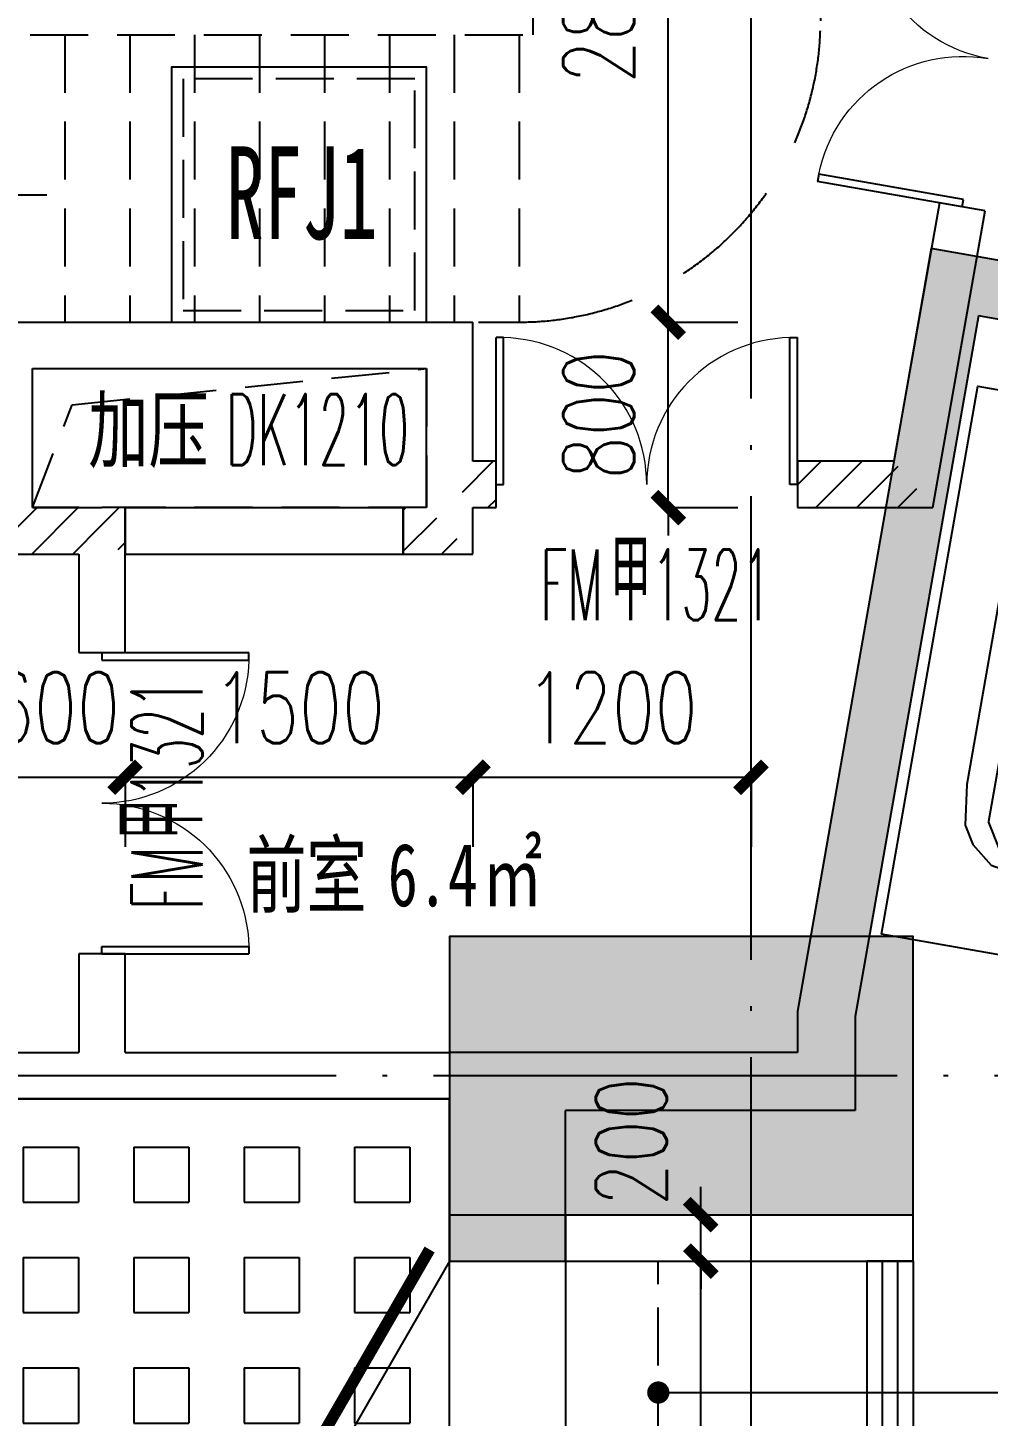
# Model space of a CAD drawing. Header units: millimetres. Extents: x 12325263 to 13848842, y -1463133 to 573208.
# Drawn here: x 12601177 to 12605320, y -1355956 to -1349967 of the extents above; entities that cross this region are included whole.
import ezdxf

# ---------------------------------------------------------------- set-up
doc = ezdxf.new("R2010")
doc.units = ezdxf.units.MM
doc.header["$LTSCALE"] = 1000
for name, pattern in [('ACAD_ISO02W100', [15, 12, -3]), ('DASH', [0.35, 0.25, -0.1]), ('DASHED', [19.05, 12.7, -6.35]), ('DASHED2', [0.375, 0.25, -0.125]), ('DOTE', [2.42, 2, -0.2, 0.02, -0.2]), ('地下室负三层平面图$0$-3F平面$0$$AUDIT_BAD_LTYPE2', [0])]:
    doc.linetypes.add(name, pattern=pattern)
for name, color, linetype in [('A-ANNO-DIMS', 83, 'Continuous'), ('A-ANNO-TEXT', 7, 'Continuous'), ('A-AXIS', 16, 'DOTE'), ('A-COLS', 6, 'Continuous'), ('A-DOOR', 2, 'Continuous'), ('A-WALL', 5, 'Continuous'), ('A-WALL-PATT', 8, 'Continuous'), ('A_WALL(防火墙)', 151, 'Continuous'), ('AXIS', 3, 'Continuous'), ('DOOR_FIRE', 1, 'Continuous'), ('DOOR_FIRE_TEXT', 7, 'Continuous'), ('PUB_DIM', 83, 'Continuous'), ('PUB_HATCH', 8, 'Continuous'), ('WINDOW', 4, 'Continuous'), ('WINDOW_TEXT', 7, 'Continuous'), ('人防墙', 6, 'Continuous'), ('人防平时标注', 42, 'Continuous'), ('人防门', 60, 'Continuous'), ('人防集水井', 62, 'Continuous'), ('商业酒店共享车位', 53, 'Continuous'), ('投影线', 6, 'ACAD_ISO02W100'), ('防火卷帘', 141, 'Continuous')]:
    doc.layers.add(name, color=color, linetype=linetype)
doc.styles.add('_TCH_DIM_T3', font='SIMPLEX.shx', dxfattribs={"width": 0.705882, "bigfont": 'GBCBIG.shx'})
doc.styles.add('_TCH_WINDOW', font='SIMPLEX', dxfattribs={"width": 0.7, "height": 3.5, "bigfont": 'GBCBIG'})
doc.styles.add('TITXV', font='', dxfattribs={"width": 0.7})
doc.styles.add('标注宋体', font='', dxfattribs={"width": 0.6})
doc.styles.get('TITXV').set_extended_font_data('SimSun')
doc.styles.get('标注宋体').set_extended_font_data('NSimSun')
doc.dimstyles.new('_TCH_ARCH&&120', dxfattribs={"dimtxt": 306, "dimasz": 120, "dimexe": 300, "dimexo": 360, "dimgap": 147, "dimtad": 1, "dimdec": 0, "dimzin": 0, "dimdsep": 46, "dimtxsty": '_TCH_DIM_T3', "dimblk": 'ARCHTICK', "dimcen": 0.09, "dimclrt": 7, "dimazin": 2, "dimtfac": 1, "dimtdec": 0, "dimtix": 1, "dimtmove": 2, "dimatfit": 3, "dimfxl": 1, "dimfxlon": 1, "dimtolj": 1, "dimtzin": 0, "dimarcsym": 0})
pattern_1 = [(45, (0, 89.76), (-88.388383, 88.388383), [])]

# ---------------------------------------------------------------- blocks, each defined once
blk = doc.blocks.new('asdgafgfadagagfdhdagdgfasdgagadfgsdhgdRFJ1')
at = {"layer": '人防集水井'}
blk.add_lwpolyline([(-50, -1050), (1050, -1050), (1050, 50), (-50, 50)], close=True, dxfattribs=at)
at = {"layer": '人防集水井', "linetype": 'DASH'}
blk.add_lwpolyline([(0, -1000), (1000, -1000), (1000, 0), (0, 0)], close=True, dxfattribs=at)
at = {"layer": '人防集水井', "style": '标注宋体', "width": 0.6}
blk.add_text('RFJ1', height=400, dxfattribs=at).set_placement((185.9, -691.4))
blk = doc.blocks.new('asdgafgfadagagfdhdagdgfasdgagasdgdfgdsfh$DorLib2D$00000211')
at = {"color": 0}
for p, q in [((-0.5, 0.05), (-0.067, 0.3)), ((0.5, 0.05), (0.067, 0.3))]:
    blk.add_line(p, q, dxfattribs=at)
at = {"color": 0, "const_width": 0.01}
for points in [[(-0.51, 0.0673), (-0.077, 0.3173)], [(0.51, 0.0673), (0.077, 0.3173)]]:
    blk.add_lwpolyline(points, dxfattribs=at)
blk = doc.blocks.new('asdgafgf20230228-rf3')
at = {"layer": 'PUB_HATCH'}
for points in [[(62300.8, 9127.9), (62097.8, 9417.3), (61520, 6126.7), (61770, 6104.9)], [(64690.5, 8860.5), (64560.1, 8985), (62097.8, 9417.3), (62300.8, 9127.9), (64664.6, 8712.8)], [(61770, 6104.9), (61520, 6126.7), (61520, 5950), (61770, 5700)], [(61770, 5700), (61520, 5950), (60020, 5950), (60520, 5700)], [(60020, 5950), (60020, 5049.9), (60520, 5049.9), (60520, 5700)]]:
    blk.add_hatch(color=256, dxfattribs=at).paths.add_polyline_path(points)
at = {"layer": '人防平时标注'}
h = blk.add_hatch(dxfattribs=at)
h.set_pattern_fill('SQUARE', color=8, scale=150, angle=-90.00007)
h.set_pattern_definition([(269.9999303, (-12540076.84, 1360336.82), (238.125, -0.0002897), [238.125, -238.125]), (359.9999303, (-12540076.84, 1360336.82), (0.0002897, 238.125), [238.125, -238.125])])
h.paths.add_polyline_path([(60020, 5750), (56920, 5750), (56920, -650), (60020, -650)])
at = {"layer": '人防墙'}
for p, q in [((62097.8, 9417.3), (61520, 6126.7)), ((64560.1, 8985), (62097.8, 9417.3)), ((62300.8, 9127.9), (61770, 6104.9)), ((64664.6, 8712.8), (62300.8, 9127.9)), ((61520, 6126.7), (61520, 5950)), ((61770, 6104.9), (61770, 5700)), ((61520, 5950), (60020, 5950)), ((60020, 5950), (60020, 5049.9)), ((61770, 5700), (60520, 5700)), ((60520, 5049.9), (60520, 5700)), ((60020, 5049.9), (60520, 5049.9))]:
    blk.add_line(p, q, dxfattribs=at)
at = {"layer": '人防平时标注'}
blk.add_lwpolyline([(60020, 5750), (56920, 5750), (56920, -650), (60020, -650)], close=True, dxfattribs=at)
at = {"layer": '人防门', "ltscale": 1000, "xscale": 5000, "yscale": -5000, "zscale": 500, "rotation": 269.9998030893466}
blk.add_blockref('asdgafgfadagagfdhdagdgfasdgagasdgdfgdsfh$DorLib2D$00000211', (60270, 2549.9), dxfattribs=at)
at = {"layer": '人防集水井', "rotation": 359.9994534017274}
blk.add_blockref('asdgafgfadagagfdhdagdgfasdgagadfgsdhgdRFJ1', (58870, 10150), dxfattribs=at)
blk = doc.blocks.new('_FZH')
blk.add_lwpolyline([(-0.5, -0.5), (0.5, -0.5), (0.5, 0.5), (-0.5, 0.5)], close=True)
at = {"layer": 'PUB_HATCH'}
blk.add_solid([(-0.5, -0.5), (0.5, -0.5), (-0.5, 0.5), (0.5, 0.5)], dxfattribs=at)
blk = doc.blocks.new('asdgadfg')
at = {"layer": 'A-COLS', "xscale": 1200, "yscale": 2000, "zscale": 2000, "rotation": 90}
blk.add_blockref('_FZH', (-300, 31400), dxfattribs=at)
blk = doc.blocks.new('asdfsfsdf')
at = {"color": 253, "linetype": '地下室负三层平面图$0$-3F平面$0$$AUDIT_BAD_LTYPE2', "transparency": 33554559, "extrusion": (0.000447791, 3.52996e-16, 1)}
for p, q in [((-168.7, -110, 0.1), (-500, -141.2, 0.2)), ((168.7, -110, -0.1), (-168.7, -110, 0.1)), ((168.7, -110, -0.1), (500, -141.2, -0.2)), ((-500, -141.2, 0.2), (-725, -211.8, 0.3)), ((500, -141.2, -0.2), (725, -211.8, -0.3)), ((-725, -211.8, 0.3), (-825, -329.4, 0.4)), ((725, -211.8, -0.3), (825, -329.4, -0.4)), ((-350, -258.8, 0.2), (-575, -1317.6, 0.3)), ((350, -258.8, -0.2), (575, -1317.6, -0.3)), ((-825, -329.4, 0.4), (-875, -447.1, 0.4)), ((825, -329.4, -0.4), (875, -447.1, -0.4)), ((-275, -1364.7, 0.1), (-575, -1411.8, 0.3)), ((0, -1341.2), (-275, -1364.7, 0.1)), ((0, -1341.2), (275, -1364.7, -0.1)), ((275, -1364.7, -0.1), (575, -1411.8, -0.3)), ((-575, -1411.8, 0.3), (-675, -1458.8, 0.3)), ((575, -1411.8, -0.3), (675, -1458.8, -0.3)), ((-675, -1458.8, 0.3), (-750, -1552.9, 0.3)), ((675, -1458.8, -0.3), (750, -1552.9, -0.3)), ((-750, -1552.9, 0.3), (-525, -1952.9, 0.2)), ((750, -1552.9, -0.3), (525, -1952.9, -0.2)), ((-775, -2517.6, 0.3), (-775, -1670.6, 0.3)), ((-775, -1670.6, 0.3), (-575, -2023.5, 0.3)), ((775, -1670.6, -0.3), (575, -2023.5, -0.3)), ((775, -2517.6, -0.3), (775, -1670.6, -0.3)), ((-525, -1952.9, 0.2), (-425, -1905.9, 0.2)), ((-425, -1905.9, 0.2), (-275, -1882.4, 0.1)), ((-275, -1882.4, 0.1), (0, -1858.8)), ((275, -1882.4, -0.1), (0, -1858.8)), ((425, -1905.9, -0.2), (275, -1882.4, -0.1)), ((525, -1952.9, -0.2), (425, -1905.9, -0.2)), ((-575, -2023.5, 0.3), (-575, -2611.8, 0.3)), ((575, -2023.5, -0.3), (575, -2611.8, -0.3)), ((-575, -2611.8, 0.3), (-775, -2517.6, 0.3)), ((575, -2611.8, -0.3), (775, -2517.6, -0.3)), ((-775, -2611.8, 0.3), (-575, -2682.4, 0.3)), ((-750, -3388.2, 0.3), (-775, -2611.8, 0.3)), ((775, -2611.8, -0.3), (575, -2682.4, -0.3)), ((750, -3388.2, -0.3), (775, -2611.8, -0.3)), ((-575, -2682.4, 0.3), (-575, -3129.4, 0.3)), ((575, -2682.4, -0.3), (575, -3129.4, -0.3)), ((-575, -3129.4, 0.3), (-600, -3247.1, 0.3)), ((575, -3129.4, -0.3), (600, -3247.1, -0.3)), ((-600, -3247.1, 0.3), (-725, -3411.8, 0.3)), ((600, -3247.1, -0.3), (725, -3411.8, -0.3)), ((-725, -3411.8, 0.3), (-750, -3388.2, 0.3)), ((725, -3411.8, -0.3), (750, -3388.2, -0.3)), ((-625, -3505.9, 0.3), (-675, -3600, 0.3)), ((-600, -3482.4, 0.3), (-625, -3505.9, 0.3)), ((-575, -3482.4, 0.3), (-600, -3482.4, 0.3)), ((-550, -3505.9, 0.2), (-575, -3482.4, 0.3)), ((-500, -3529.4, 0.2), (-550, -3505.9, 0.2)), ((-275, -3552.9, 0.1), (-500, -3529.4, 0.2)), ((275, -3552.9, -0.1), (500, -3529.4, -0.2)), ((500, -3529.4, -0.2), (550, -3505.9, -0.2)), ((550, -3505.9, -0.2), (575, -3482.4, -0.3)), ((575, -3482.4, -0.3), (600, -3482.4, -0.3)), ((600, -3482.4, -0.3), (625, -3505.9, -0.3)), ((625, -3505.9, -0.3), (675, -3600, -0.3)), ((0, -3552.9), (-275, -3552.9, 0.1)), ((0, -3552.9), (275, -3552.9, -0.1)), ((-675, -3600, 0.3), (-675, -3741.2, 0.3)), ((675, -3600, -0.3), (675, -3741.2, -0.3)), ((-675, -3741.2, 0.3), (-625, -3882.4, 0.3)), ((675, -3741.2, -0.3), (625, -3882.4, -0.3)), ((-625, -3882.4, 0.3), (-550, -3952.9, 0.2)), ((625, -3882.4, -0.3), (550, -3952.9, -0.2)), ((-550, -3952.9, 0.2), (-200, -4023.5, 0.1)), ((550, -3952.9, -0.2), (200, -4023.5, -0.1)), ((-200, -4023.5, 0.1), (0, -4023.5)), ((200, -4023.5, -0.1), (0, -4023.5)), ((-875, -4352.9, 0.4), (-800, -4541.2, 0.4)), ((875, -4352.9, -0.4), (800, -4541.2, -0.4)), ((-800, -4541.2, 0.4), (-750, -4611.8, 0.3)), ((800, -4541.2, -0.4), (750, -4611.8, -0.3)), ((-750, -4611.8, 0.3), (-641.2, -4680, 0.3)), ((750, -4611.8, -0.3), (641.2, -4680, -0.3)), ((641.2, -4680, -0.3), (-641.2, -4680, 0.3))]:
    blk.add_line(p, q, dxfattribs=at)
for points in [[(-475, -23.5), (-150, 0), (150, 0), (475, -23.5), (725, -94.1), (800, -141.2), (875, -258.8), (900, -823.5), (900, -4000), (875, -4352.9), (825, -4635.3), (750, -4729.4), (675, -4776.5), (500, -4800), (-500, -4800), (-675, -4776.5), (-750, -4729.4), (-825, -4635.3), (-875, -4352.9), (-900, -4000), (-900, -823.5), (-875, -258.8), (-800, -141.2), (-725, -94.1)], [(-981.9, -1513.2), (-1500, -2253.1), (-1425.3, -2320.8), (-900, -1570.6)]]:
    blk.add_lwpolyline(points, close=True, dxfattribs=at)
at = {"color": 253, "linetype": '地下室负三层平面图$0$-3F平面$0$$AUDIT_BAD_LTYPE2', "transparency": 33554559, "extrusion": (0.000447791, 3.52996e-16, 1), "elevation": 0}
for points in [[(981.9, -1513.2), (1500, -2253.1), (1425.3, -2320.8), (900, -1570.6)], [(-900, -2570.6), (-981.9, -2513.2), (-1500, -3253.1), (-1425.3, -3320.8)], [(981.9, -2513.2), (1500, -3253.1), (1425.3, -3320.8), (900, -2570.6)]]:
    blk.add_lwpolyline(points, close=True, dxfattribs=at)
blk = doc.blocks.new('A$C06465456')
for points in [[(0, 5300), (2400, 5300), (2400, 0), (0, 0)], [(250, 4050), (250, 3950), (2150, 3950), (2150, 4050)]]:
    blk.add_lwpolyline(points, close=True)
at = {"xscale": -1, "rotation": 180}
blk.add_blockref('asdfsfsdf', (1200, 250), dxfattribs=at)
blk = doc.blocks.new('qlzw')
at = {"layer": 'A-AXIS'}
for p, q in [((12470866.8, 979489.8), (12470866.8, 1082089.8)), ((12411416.8, 1027389.8), (12486866.8, 1027389.8))]:
    blk.add_line(p, q, dxfattribs=at)
blk = doc.blocks.new('_ArchTick')
at = {"color": 0, "linetype": 'ByBlock', "const_width": 0.4}
blk.add_lwpolyline([(-0.5, -0.5), (0.5, 0.5)], dxfattribs=at)
blk = doc.blocks.new('*D3292')
at = {"layer": 'A-ANNO-DIMS', "color": 0, "lineweight": -2, "transparency": 16777216}
for p, q in [((12604080, -1355086.8), (12604080, -1354966.8)), ((12604079, -1355086.8), (12604380, -1355086.8)), ((12604080, -1355286.9), (12604080, -1355086.8)), ((12604079, -1355286.9), (12604380, -1355286.9)), ((12604080, -1355286.9), (12604080, -1355406.9))]:
    blk.add_line(p, q, dxfattribs=at)
at = {"layer": 'Defpoints', "color": 0, "transparency": 16777216}
for p in [(12603496.8, -1355086.8), (12604080, -1355086.8), (12603496.8, -1355286.9)]:
    blk.add_point(p, dxfattribs=at)
at = {"layer": 'A-ANNO-DIMS', "color": 0, "lineweight": -2, "transparency": 16777216, "xscale": 120, "yscale": 120, "zscale": 120}
for p, rotation in [((12604080, -1355086.8), 270), ((12604080, -1355286.9), 90)]:
    blk.add_blockref('_ArchTick', p, dxfattribs=dict(at, rotation=rotation))
at = {"layer": 'A-ANNO-DIMS', "color": 7, "transparency": 16777216, "insert": (12603780, -1354772.4), "char_height": 306, "attachment_point": 5, "rotation": 90, "style": '_TCH_DIM_T3'}
blk.add_mtext('\\A1;200', dxfattribs=at)
blk = doc.blocks.new('*D3293')
at = {"layer": 'A-ANNO-DIMS', "color": 0, "lineweight": -2, "transparency": 16777216}
for p, q in [((12604079, -1355286.9), (12604380, -1355286.9)), ((12604080, -1360286.9), (12604080, -1355286.9)), ((12604079, -1360286.9), (12604380, -1360286.9))]:
    blk.add_line(p, q, dxfattribs=at)
at = {"layer": 'Defpoints', "color": 0, "transparency": 16777216}
for p in [(12603496.8, -1355286.9), (12604080, -1355286.9), (12603496.8, -1360286.9)]:
    blk.add_point(p, dxfattribs=at)
at = {"layer": 'A-ANNO-DIMS', "color": 0, "lineweight": -2, "transparency": 16777216, "xscale": 120, "yscale": 120, "zscale": 120}
for p, rotation in [((12604080, -1355286.9), 90), ((12604080, -1360286.9), 270)]:
    blk.add_blockref('_ArchTick', p, dxfattribs=dict(at, rotation=rotation))
at = {"layer": 'A-ANNO-DIMS', "color": 7, "transparency": 16777216, "insert": (12603780, -1357786.9), "char_height": 306, "attachment_point": 5, "rotation": 90, "style": '_TCH_DIM_T3'}
blk.add_mtext('\\A1;5000', dxfattribs=at)
blk = doc.blocks.new('*D3571')
at = {"layer": 'Defpoints', "color": 0, "transparency": 16777216}
for p in [(12603096.8, -1351236.8), (12603940, -1351236.8), (12603096.8, -1352036.8)]:
    blk.add_point(p, dxfattribs=at)
at = {"layer": 'PUB_DIM', "color": 0, "lineweight": -2, "transparency": 16777216}
for p, q in [((12603940, -1351236.8), (12603940, -1351116.8)), ((12603939, -1351236.8), (12604240, -1351236.8)), ((12603940, -1352036.8), (12603940, -1351236.8)), ((12603939, -1352036.8), (12604240, -1352036.8)), ((12603940, -1352036.8), (12603940, -1352156.8))]:
    blk.add_line(p, q, dxfattribs=at)
at = {"layer": 'PUB_DIM', "color": 0, "lineweight": -2, "transparency": 16777216, "xscale": 120, "yscale": 120, "zscale": 120}
for p, rotation in [((12603940, -1351236.8), 270), ((12603940, -1352036.8), 90)]:
    blk.add_blockref('_ArchTick', p, dxfattribs=dict(at, rotation=rotation))
at = {"layer": 'PUB_DIM', "color": 7, "transparency": 16777216, "insert": (12603640, -1351636.8), "char_height": 306, "attachment_point": 5, "rotation": 90, "style": '_TCH_DIM_T3'}
blk.add_mtext('\\A1;800', dxfattribs=at)
blk = doc.blocks.new('*D3572')
at = {"layer": 'Defpoints', "color": 0, "transparency": 16777216}
for p in [(12603096.8, -1348436.8), (12603940, -1348436.8), (12603096.8, -1351236.8)]:
    blk.add_point(p, dxfattribs=at)
at = {"layer": 'PUB_DIM', "color": 0, "lineweight": -2, "transparency": 16777216}
for p, q in [((12603939, -1348436.8), (12604240, -1348436.8)), ((12603940, -1351236.8), (12603940, -1348436.8)), ((12603939, -1351236.8), (12604240, -1351236.8))]:
    blk.add_line(p, q, dxfattribs=at)
at = {"layer": 'PUB_DIM', "color": 0, "lineweight": -2, "transparency": 16777216, "xscale": 120, "yscale": 120, "zscale": 120}
for p, rotation in [((12603940, -1348436.8), 90), ((12603940, -1351236.8), 270)]:
    blk.add_blockref('_ArchTick', p, dxfattribs=dict(at, rotation=rotation))
at = {"layer": 'PUB_DIM', "color": 7, "transparency": 16777216, "insert": (12603640, -1349836.8), "char_height": 306, "attachment_point": 5, "rotation": 90, "style": '_TCH_DIM_T3'}
blk.add_mtext('\\A1;2800', dxfattribs=at)
blk = doc.blocks.new('*D3579')
at = {"layer": 'Defpoints', "color": 0, "transparency": 16777216}
for p in [(12600996.8, -1352036.8), (12601596.8, -1352036.8), (12601596.8, -1353200)]:
    blk.add_point(p, dxfattribs=at)
at = {"layer": 'PUB_DIM', "color": 0, "lineweight": -2, "transparency": 16777216}
for p, q in [((12600996.8, -1353200), (12600876.8, -1353200)), ((12600996.8, -1353199), (12600996.8, -1353500)), ((12600996.8, -1353200), (12601596.8, -1353200)), ((12601596.8, -1353199), (12601596.8, -1353500)), ((12601596.8, -1353200), (12601716.8, -1353200))]:
    blk.add_line(p, q, dxfattribs=at)
at = {"layer": 'PUB_DIM', "color": 0, "lineweight": -2, "transparency": 16777216, "xscale": 120, "yscale": 120, "zscale": 120}
blk.add_blockref('_ArchTick', (12600996.8, -1353200), dxfattribs=at)
at = {"layer": 'PUB_DIM', "color": 0, "lineweight": -2, "transparency": 16777216, "xscale": 120, "yscale": 120, "zscale": 120, "rotation": 180}
blk.add_blockref('_ArchTick', (12601596.8, -1353200), dxfattribs=at)
at = {"layer": 'PUB_DIM', "color": 7, "transparency": 16777216, "insert": (12601296.8, -1352900), "char_height": 306, "attachment_point": 5, "style": '_TCH_DIM_T3'}
blk.add_mtext('\\A1;600', dxfattribs=at)
blk = doc.blocks.new('*D3580')
at = {"layer": 'Defpoints', "color": 0, "transparency": 16777216}
for p in [(12601596.8, -1352036.8), (12603096.8, -1352036.8), (12603096.8, -1353200)]:
    blk.add_point(p, dxfattribs=at)
at = {"layer": 'PUB_DIM', "color": 0, "lineweight": -2, "transparency": 16777216}
for p, q in [((12601596.8, -1353199), (12601596.8, -1353500)), ((12601596.8, -1353200), (12603096.8, -1353200)), ((12603096.8, -1353199), (12603096.8, -1353500))]:
    blk.add_line(p, q, dxfattribs=at)
at = {"layer": 'PUB_DIM', "color": 0, "lineweight": -2, "transparency": 16777216, "xscale": 120, "yscale": 120, "zscale": 120, "rotation": 180}
blk.add_blockref('_ArchTick', (12601596.8, -1353200), dxfattribs=at)
at = {"layer": 'PUB_DIM', "color": 0, "lineweight": -2, "transparency": 16777216, "xscale": 120, "yscale": 120, "zscale": 120}
blk.add_blockref('_ArchTick', (12603096.8, -1353200), dxfattribs=at)
at = {"layer": 'PUB_DIM', "color": 7, "transparency": 16777216, "insert": (12602346.8, -1352900), "char_height": 306, "attachment_point": 5, "style": '_TCH_DIM_T3'}
blk.add_mtext('\\A1;1500', dxfattribs=at)
blk = doc.blocks.new('*D3581')
at = {"layer": 'Defpoints', "color": 0, "transparency": 16777216}
for p in [(12603096.8, -1352036.8), (12604296.8, -1352036.8), (12604296.8, -1353200)]:
    blk.add_point(p, dxfattribs=at)
at = {"layer": 'PUB_DIM', "color": 0, "lineweight": -2, "transparency": 16777216}
for p, q in [((12603096.8, -1353199), (12603096.8, -1353500)), ((12603096.8, -1353200), (12604296.8, -1353200)), ((12604296.8, -1353199), (12604296.8, -1353500))]:
    blk.add_line(p, q, dxfattribs=at)
at = {"layer": 'PUB_DIM', "color": 0, "lineweight": -2, "transparency": 16777216, "xscale": 120, "yscale": 120, "zscale": 120, "rotation": 180}
blk.add_blockref('_ArchTick', (12603096.8, -1353200), dxfattribs=at)
at = {"layer": 'PUB_DIM', "color": 0, "lineweight": -2, "transparency": 16777216, "xscale": 120, "yscale": 120, "zscale": 120}
blk.add_blockref('_ArchTick', (12604296.8, -1353200), dxfattribs=at)
at = {"layer": 'PUB_DIM', "color": 7, "transparency": 16777216, "insert": (12603696.8, -1352900), "char_height": 306, "attachment_point": 5, "style": '_TCH_DIM_T3'}
blk.add_mtext('\\A1;1200', dxfattribs=at)
blk = doc.blocks.new('$DorLib2D$00000002')
for p, q in [((-0.5, 0), (-0.5, 0.4875)), ((-0.475, 0.4875), (-0.5, 0.4875)), ((-0.475, 0), (-0.475, 0.4875)), ((0.475, 0), (0.475, 0.4875)), ((0.475, 0.4875), (0.5, 0.4875)), ((0.5, 0), (0.5, 0.4875)), ((-0.5, 0), (-0.475, 0)), ((0.5, 0), (0.475, 0))]:
    blk.add_line(p, q)
at = {"lineweight": 13}
for centre, start, end in [((-0.4875, 0), 0, 88.5307), ((0.4875, 0), 91.4693, 180)]:
    blk.add_arc(centre, 0.4875, start, end, dxfattribs=at)
blk = doc.blocks.new('$DorLib2D$00000037')
at = {"linetype": 'DASH'}
blk.add_line((0.5, 0), (-0.5, 0), dxfattribs=at)
blk = doc.blocks.new('$WINLIB2D$00000001')
at = {"color": 0}
for points in [[(-0.5, 0.5), (-0.5, -0.5)], [(-0.5, 0.5), (0.5, 0.5)], [(0.5, -0.5), (0.5, 0.5)], [(0.5, 0.1667), (-0.5, 0.1667)], [(0.5, -0.1667), (-0.5, -0.1667)], [(-0.5, -0.5), (0.5, -0.5)]]:
    blk.add_lwpolyline(points, dxfattribs=at)

msp = doc.modelspace()

# ---------------------------------------------------------------- hatches: boundary and pattern name
at = {"layer": 'A-WALL-PATT'}
h = msp.add_hatch(dxfattribs=at)
h.set_pattern_fill('ANSI37', color=252, scale=400)
h.set_pattern_definition([(45, (0, 0), (-449.012806, 449.012806), []), (135, (0, 0), (-449.012806, -449.012806), [])])
h.paths.add_polyline_path([(12504241.6, -1283958), (12637591.6, -1283958), (12637591.6, -1405608), (12504241.6, -1405608)])
h.paths.add_polyline_path([(12536667.4, -1284257.5), (12508912.2, -1303721.7), (12510476.6, -1305952.6), (12510476.6, -1360683.5), (12523697, -1360697.5), (12523657.2, -1398386.8), (12613949.5, -1398386.7), (12628138.6, -1317575.9), (12611264, -1314613), (12574996.8, -1314613), (12574997.8, -1307236.8), (12568296.8, -1307236.8), (12568296.8, -1310085.9), (12554779.2, -1310084.1)], flags=16)
h = msp.add_hatch(dxfattribs=at)
h.set_pattern_fill('普通砖', color=256, scale=50, style=0)
h.set_pattern_definition(pattern_1)
h.paths.add_polyline_path([(12603096.8, -1352036.8), (12603196.8, -1352036.8), (12603196.8, -1351836.8), (12603096.8, -1351836.8), (12603030.2, -1351936.8)])
h = msp.add_hatch(dxfattribs=at)
h.set_pattern_fill('普通砖', color=256, scale=50, style=0)
h.set_pattern_definition(pattern_1)
h.paths.add_polyline_path([(12604913.6, -1351836.8), (12604496.8, -1351836.8), (12604496.8, -1352036.8), (12605081.5, -1352036.8)])
h = msp.add_hatch(dxfattribs=at)
h.set_pattern_fill('普通砖', color=256, scale=50, style=0)
h.set_pattern_definition(pattern_1)
h.paths.add_polyline_path([(12601096.8, -1352103.5), (12601096.8, -1352236.8), (12601396.8, -1352236.8), (12601496.8, -1352170.1), (12601496.8, -1352036.8), (12601196.8, -1352036.8)])
h = msp.add_hatch(dxfattribs=at)
h.set_pattern_fill('普通砖', color=256, scale=50, style=0)
h.set_pattern_definition(pattern_1)
h.paths.add_polyline_path([(12601596.8, -1352236.8), (12601596.8, -1352036.8), (12601496.8, -1352036.8), (12601496.8, -1352170.1)])
h = msp.add_hatch(dxfattribs=at)
h.set_pattern_fill('普通砖', color=256, scale=50, style=0)
h.set_pattern_definition(pattern_1)
h.paths.add_polyline_path([(12602896.8, -1352036.8), (12602796.8, -1352036.8), (12602796.8, -1352236.8), (12603096.8, -1352236.8)])

# ---------------------------------------------------------------- linework, layer by layer
at = {"layer": 'A-WALL'}
for p, q in [((12605109.2, -1350722.5), (12604913.6, -1351836.8)), ((12605081.5, -1352036.8), (12605306.2, -1350757.1)), ((12605306.2, -1350757.1), (12605109.2, -1350722.5)), ((12601096.8, -1351236.8), (12603096.8, -1351236.8)), ((12603096.8, -1351836.8), (12603096.8, -1351236.8)), ((12601196.8, -1351436.8), (12602896.8, -1351436.8)), ((12601196.8, -1352036.8), (12601196.8, -1351436.8)), ((12602896.8, -1351936.8), (12602896.8, -1351436.8)), ((12602896.8, -1352036.8), (12602896.8, -1351936.8)), ((12603096.8, -1352236.8), (12603096.8, -1352036.8)), ((12601396.8, -1352236.8), (12601396.8, -1352661.8)), ((12601596.8, -1352661.8), (12601596.8, -1352236.8)), ((12601396.8, -1352661.8), (12601596.8, -1352661.8)), ((12601596.8, -1353961.8), (12601396.8, -1353961.8)), ((12601396.8, -1353961.8), (12601396.8, -1354386.8)), ((12601596.8, -1354386.8), (12601596.8, -1353961.8)), ((12598646.8, -1354386.8), (12601396.8, -1354386.8)), ((12601596.8, -1354386.8), (12602996.8, -1354386.8)), ((12602996.8, -1354386.8), (12602996.8, -1354586.8)), ((12598446.8, -1354586.8), (12601496.8, -1354586.8)), ((12601496.8, -1354586.8), (12602996.8, -1354586.8)), ((12603496.8, -1355086.8), (12604996.8, -1355086.8)), ((12603496.8, -1355086.8), (12603496.8, -1355286.8)), ((12604996.8, -1355286.8), (12604996.8, -1355086.8)), ((12603496.8, -1355286.8), (12604796.8, -1355286.8)), ((12604796.8, -1355286.8), (12604996.8, -1355286.8))]:
    msp.add_line(p, q, dxfattribs=at)
at = {"layer": 'A_WALL(防火墙)'}
for p, q in [((12603196.8, -1351836.8), (12603096.8, -1351836.8)), ((12603196.8, -1352036.8), (12603196.8, -1351836.8)), ((12604913.6, -1351836.8), (12604496.8, -1351836.8)), ((12604496.8, -1351836.8), (12604496.8, -1352036.8)), ((12601196.8, -1352036.8), (12601496.8, -1352036.8)), ((12601596.8, -1352036.8), (12601496.8, -1352036.8)), ((12601596.8, -1352236.8), (12601596.8, -1352036.8)), ((12602896.8, -1352036.8), (12602796.8, -1352036.8)), ((12602796.8, -1352036.8), (12602796.8, -1352236.8)), ((12603096.8, -1352036.8), (12603196.8, -1352036.8)), ((12604496.8, -1352036.8), (12605081.5, -1352036.8)), ((12601096.8, -1352236.8), (12601396.8, -1352236.8)), ((12602796.8, -1352236.8), (12603096.8, -1352236.8))]:
    msp.add_line(p, q, dxfattribs=at)
at = {"layer": 'AXIS'}
for p, q in [((12599506.6, -1350686.8), (12601258.9, -1350686.8)), ((12603896.8, -1355853.9), (12606147.6, -1355853.9))]:
    msp.add_line(p, q, dxfattribs=at)
at = {"layer": 'AXIS', "const_width": 48}
msp.add_lwpolyline([(12603872.8, -1355853.9, 1), (12603920.8, -1355853.9, 1)], format="xyb", close=True, dxfattribs=at)
at = {"layer": 'WINDOW', "linetype": 'DASH'}
for p, q in [((12601596.8, -1352036.8), (12601596.8, -1352236.8)), ((12602796.8, -1352236.8), (12602796.8, -1352036.8))]:
    msp.add_line(p, q, dxfattribs=at)
at = {"layer": 'WINDOW', "linetype": 'DASHED'}
for p, q in [((12601596.8, -1352036.8, 800), (12602796.8, -1352036.8, 800)), ((12601596.8, -1352236.8, 800), (12602796.8, -1352236.8, 800))]:
    msp.add_line(p, q, dxfattribs=at)
at = {"layer": '投影线', "color": 252, "linetype": 'DASHED2'}
for p, q in [((12603356.8, -1349996.8), (12603356.8, -1349676.8)), ((12600436.8, -1349996.8), (12603356.8, -1349996.8)), ((12601336.8, -1349996.8), (12601336.8, -1351236.8)), ((12601616.8, -1349996.8), (12601616.8, -1351236.8)), ((12601896.8, -1349996.8), (12601896.8, -1351236.8)), ((12602176.8, -1349996.8), (12602176.8, -1351236.8)), ((12602456.8, -1349996.8), (12602456.8, -1351236.8)), ((12602736.8, -1349996.8), (12602736.8, -1351236.8)), ((12603016.8, -1349996.8), (12603016.8, -1351236.8)), ((12603296.8, -1349996.8), (12603296.8, -1351236.8)), ((12600496.8, -1351236.8), (12603296.8, -1351236.8))]:
    msp.add_line(p, q, dxfattribs=at)
at = {"layer": '投影线', "color": 252, "linetype": 'DASHED2', "ltscale": 2}
msp.add_lwpolyline([(12603296.8, -1348436.8, -0.414214), (12604596.7, -1349736.7), (12604596.7, -1349936.7, -0.414214), (12603296.8, -1351236.6)], format="xyb", dxfattribs=at)
at = {"layer": '投影线', "linetype": 'DASHED2'}
msp.add_lwpolyline([(12601196.8, -1351436.8), (12602896.8, -1351436.8), (12602896.8, -1352036.8), (12601196.8, -1352036.8)], close=True, dxfattribs=at)
msp.add_lwpolyline([(12601196.8, -1352036.8), (12601368.4, -1351593.5), (12602896.8, -1351436.8)], dxfattribs=at)
at = {"layer": '防火卷帘', "linetype": 'DASH'}
msp.add_lwpolyline([(12603896.8, -1360287), (12603896.8, -1355286.9)], dxfattribs=at)

# ---------------------------------------------------------------- block references
msp.add_blockref('asdgadfg', (12604296.8, -1385886.8))
at = {"layer": 'A-DOOR', "xscale": 1500, "yscale": 200, "zscale": 1500, "rotation": 270}
msp.add_blockref('$WINLIB2D$00000001', (12604896.8, -1356036.8), dxfattribs=at)
at = {"layer": 'A_WALL(防火墙)'}
msp.add_blockref('qlzw', (133430, -2381876.5), dxfattribs=at)
at = {"layer": 'DOOR_FIRE', "zscale": 200}
for p, xscale, yscale, rotation in [((12605320.1, -1350099.6), -1300, 1300, 80.04131922509636), ((12601496.8, -1353311.8), 1300, -1300, 89.99999999718437)]:
    msp.add_blockref('$DorLib2D$00000002', p, dxfattribs=dict(at, xscale=xscale, yscale=yscale, rotation=rotation))
at = {"layer": 'DOOR_FIRE', "xscale": 1300, "yscale": 1300, "zscale": 200}
msp.add_blockref('$DorLib2D$00000002', (12603846.8, -1351936.8), dxfattribs=at)
at = {"layer": '人防墙'}
msp.add_blockref('asdgafgf20230228-rf3', (12542976.8, -1360336.8), dxfattribs=at)
at = {"layer": '商业酒店共享车位', "rotation": 80.04131921268652}
msp.add_blockref('A$C06465456', (12610080.1, -1354793.5), dxfattribs=at)
at = {"layer": '防火卷帘', "xscale": 5000, "yscale": 5000, "zscale": 100, "rotation": 90.00000000000401}
msp.add_blockref('$DorLib2D$00000037', (12603496.8, -1357787), dxfattribs=at)

# ---------------------------------------------------------------- texts
at = {"layer": 'A-ANNO-TEXT', "style": 'TITXV', "width": 0.7}
for s, p in [('加压', (12601438.1, -1351836.8)), ('前室', (12602120, -1353756.1)), ('㎡', (12603138.1, -1353756.1)), ('6.4', (12602729.8, -1353756.1))]:
    msp.add_text(s, height=271.9, dxfattribs=at).set_placement(p)
at = {"layer": 'DOOR_FIRE_TEXT', "style": '_TCH_WINDOW'}
for s, height, width, p in [('甲', 347.2, 0.7, (12603690, -1352522.7)), ('FM', 306, 0.494118, (12603387.6, -1352522.7)), ('1321', 306, 0.494118, (12603866.9, -1352522.7))]:
    msp.add_text(s, height=height, dxfattribs=dict(at, width=width)).set_placement(p)
for s, height, width, p in [('1321', 306, 0.494118, (12601930, -1353291.7)), ('甲', 347.2, 0.7, (12601930, -1353468.7)), ('FM', 306, 0.494118, (12601930, -1353771.1))]:
    msp.add_text(s, height=height, rotation=90, dxfattribs=dict(at, width=width)).set_placement(p)
at = {"layer": 'WINDOW_TEXT', "linetype": 'DASHED', "style": '_TCH_WINDOW', "width": 0.494118}
msp.add_text('DK1210', height=306, dxfattribs=at).set_placement((12602031.2, -1351853))

# ---------------------------------------------------------------- dimensions: what is measured, and where the dimension line sits
at = {"layer": 'A-ANNO-DIMS'}
dim = msp.add_linear_dim(base=(12604080, -1355086.8), p1=(12603496.8, -1355286.9), p2=(12603496.8, -1355086.8), angle=90, dimstyle='_TCH_ARCH&&120', dxfattribs=at)
dim.commit()
dim.dimension.update_dxf_attribs({"geometry": '*D3292', "text_midpoint": (12603780, -1354772.4), "dimtype": 129})
dim = msp.add_aligned_dim(p1=(12603496.8, -1360286.9), p2=(12603496.8, -1355286.9), distance=-583.2, dimstyle='_TCH_ARCH&&120', dxfattribs=at)
dim.commit()
dim.dimension.update_dxf_attribs({"geometry": '*D3293', "text_midpoint": (12603780, -1357786.9)})
at = {"layer": 'PUB_DIM'}
for p1, p2, distance, picture, middle in [((12603096.8, -1351236.8), (12603096.8, -1348436.8), -843.2, '*D3572', (12603640, -1349836.8)), ((12603096.8, -1352036.8), (12603096.8, -1351236.8), -843.2, '*D3571', (12603640, -1351636.8)), ((12600996.8, -1352036.8), (12601596.8, -1352036.8), -1163.2, '*D3579', (12601296.8, -1352900)), ((12601596.8, -1352036.8), (12603096.8, -1352036.8), -1163.2, '*D3580', (12602346.8, -1352900)), ((12603096.8, -1352036.8), (12604296.8, -1352036.8), -1163.2, '*D3581', (12603696.8, -1352900))]:
    dim = msp.add_aligned_dim(p1=p1, p2=p2, distance=distance, dimstyle='_TCH_ARCH&&120', dxfattribs=at)
    dim.commit()
    dim.dimension.update_dxf_attribs({"geometry": picture, "text_midpoint": middle})

doc.saveas('drawing.dxf')
